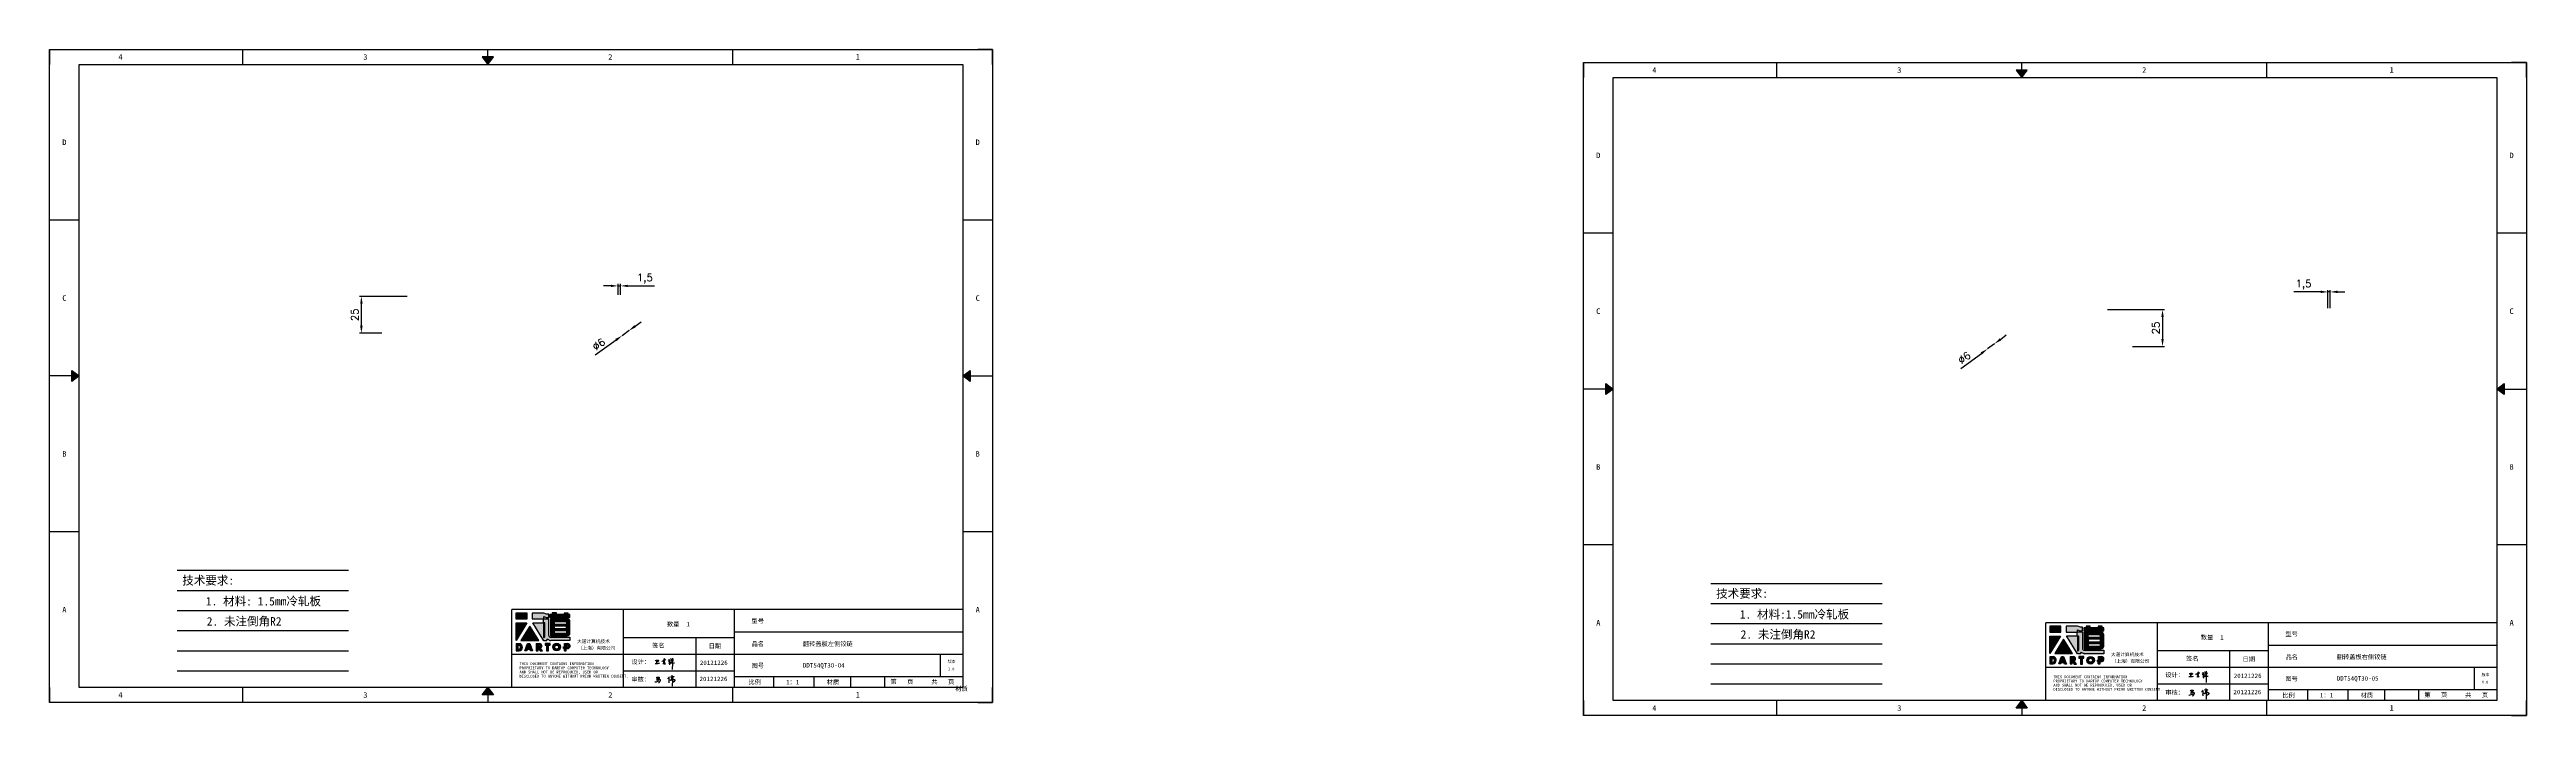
# Model space of a CAD drawing. Header units: millimetres. Extents: x 120943 to 145233, y 4425 to 40233.
# Drawn here: x 131058 to 132738, y 16831 to 17283 of the extents above; entities that cross this region are included whole.
import ezdxf
from ezdxf.enums import TextEntityAlignment as Align

# ---------------------------------------------------------------- set-up
doc = ezdxf.new("R2010")
doc.units = ezdxf.units.MM
doc.linetypes.add('DOT', pattern=[0.25, 0, -0.25])
doc.layers.add('4', color=7, linetype='Continuous')
doc.layers.add('print', color=30, linetype='Continuous')
doc.layers.add('dim', color=2, linetype='Continuous', lineweight=9)
doc.styles.add('Dartop', font='SIMFANG.TTF')
doc.styles.add('HZ', font='SimSun.ttf')
doc.styles.add('hzHT', font='SIMHEI.TTF')
doc.styles.get("Standard").update_dxf_attribs({"font": 'txt', "bigfont": 'gbcbig.shx'})
doc.dimstyles.new('small', dxfattribs={"dimtxt": 5, "dimasz": 5, "dimexe": 1.25, "dimexo": 1, "dimgap": 2, "dimtad": 1, "dimtxsty": 'Standard', "dimcen": 2.5, "dimadec": 0, "dimazin": 0, "dimtfac": 1, "dimtmove": 0, "dimatfit": 3, "dimfxl": 1, "dimarcsym": 0})

# ---------------------------------------------------------------- blocks, each defined once
blk = doc.blocks.new('*D455')
at = {"layer": 'Defpoints', "color": 0}
for p in [(131451.1, 17092.6, 331.7), (131446.3, 17089.1, 331.7)]:
    blk.add_point(p, dxfattribs=at)
at = {"layer": 'dim', "color": 0, "lineweight": -2}
for p, q in [((131451.1, 17092.6), (131446.3, 17089.1)), ((131455.2, 17095.5), (131459.3, 17098.4)), ((131428.1, 17076.1), (131442.2, 17086.2))]:
    blk.add_line(p, q, dxfattribs=at)
at = {"layer": 'dim', "color": 0}
for points in [[(131454.7, 17096.2), (131455.7, 17094.8), (131451.1, 17092.6)], [(131441.7, 17086.9), (131442.7, 17085.5), (131446.3, 17089.1)]]:
    blk.add_solid(points, dxfattribs=at)
at = {"layer": 'dim', "color": 0, "insert": (131430.5, 17083.3), "char_height": 5, "attachment_point": 5, "rotation": 35.623}
blk.add_mtext('∅6', dxfattribs=at)
blk = doc.blocks.new('*D456')
at = {"layer": 'Defpoints', "color": 0}
for p in [(131269.4, 17115.8), (131301.4, 17115.8, -10.8), (131284.4, 17090.8, -7.3)]:
    blk.add_point(p, dxfattribs=at)
at = {"layer": 'dim', "color": 0, "lineweight": -2}
for p, q in [((131300.4, 17115.8), (131268.2, 17115.8)), ((131269.4, 17095.8), (131269.4, 17110.8)), ((131283.4, 17090.8), (131268.2, 17090.8))]:
    blk.add_line(p, q, dxfattribs=at)
at = {"layer": 'dim', "color": 0}
for points in [[(131268.6, 17110.8), (131270.3, 17110.8), (131269.4, 17115.8)], [(131268.6, 17095.8), (131270.3, 17095.8), (131269.4, 17090.8)]]:
    blk.add_solid(points, dxfattribs=at)
at = {"layer": 'dim', "color": 0, "insert": (131264.9, 17103.3), "char_height": 5, "attachment_point": 5, "rotation": 90}
blk.add_mtext('25', dxfattribs=at)
blk = doc.blocks.new('*D457')
at = {"layer": 'Defpoints', "color": 0}
for p in [(131443.7, 17115.8, 248.7), (131445.2, 17122.9), (131445.2, 17115.8, 248.7)]:
    blk.add_point(p, dxfattribs=at)
at = {"layer": 'dim', "color": 0, "lineweight": -2}
for p, q in [((131438.7, 17122.9), (131433.7, 17122.9)), ((131443.7, 17116.8), (131443.7, 17124.2)), ((131443.7, 17122.9), (131445.2, 17122.9)), ((131445.2, 17116.8), (131445.2, 17124.2)), ((131450.2, 17122.9), (131468.4, 17122.9))]:
    blk.add_line(p, q, dxfattribs=at)
at = {"layer": 'dim', "color": 0}
for points in [[(131438.7, 17123.7), (131438.7, 17122.1), (131443.7, 17122.9)], [(131450.2, 17123.7), (131450.2, 17122.1), (131445.2, 17122.9)]]:
    blk.add_solid(points, dxfattribs=at)
at = {"layer": 'dim', "color": 0, "insert": (131461.8, 17127.8), "char_height": 5, "attachment_point": 5}
blk.add_mtext('1,5', dxfattribs=at)
blk = doc.blocks.new('*D460')
at = {"layer": 'Defpoints', "color": 0}
for p in [(132372.7, 17080.1, 10.7), (132377.5, 17083.6, 10.7)]:
    blk.add_point(p, dxfattribs=at)
at = {"layer": 'dim', "color": 0, "lineweight": -2}
for p, q in [((132354.7, 17066.8), (132368.6, 17077.1)), ((132377.5, 17083.6), (132372.7, 17080.1)), ((132381.5, 17086.6), (132385.5, 17089.6))]:
    blk.add_line(p, q, dxfattribs=at)
at = {"layer": 'dim', "color": 0}
for points in [[(132368.1, 17077.8), (132369.1, 17076.4), (132372.7, 17080.1)], [(132381, 17087.3), (132382, 17085.9), (132377.5, 17083.6)]]:
    blk.add_solid(points, dxfattribs=at)
at = {"layer": 'dim', "color": 0, "insert": (132357, 17074.1), "char_height": 5, "attachment_point": 5, "rotation": 36.4524}
blk.add_mtext('∅6', dxfattribs=at)
blk = doc.blocks.new('*D461')
at = {"layer": 'Defpoints', "color": 0}
for p in [(132453.1, 17106.8, -10.8), (132470.1, 17081.8, -7.3), (132491.5, 17081.8)]:
    blk.add_point(p, dxfattribs=at)
at = {"layer": 'dim', "color": 0, "lineweight": -2}
for p, q in [((132454.1, 17106.8), (132492.8, 17106.8)), ((132491.5, 17101.8), (132491.5, 17086.8)), ((132471.1, 17081.8), (132492.8, 17081.8))]:
    blk.add_line(p, q, dxfattribs=at)
at = {"layer": 'dim', "color": 0}
for points in [[(132490.7, 17101.8), (132492.4, 17101.8), (132491.5, 17106.8)], [(132490.7, 17086.8), (132492.4, 17086.8), (132491.5, 17081.8)]]:
    blk.add_solid(points, dxfattribs=at)
at = {"layer": 'dim', "color": 0, "insert": (132487, 17094.3), "char_height": 5, "attachment_point": 5, "rotation": 90}
blk.add_mtext('25', dxfattribs=at)
blk = doc.blocks.new('*D462')
at = {"layer": 'Defpoints', "color": 0}
for p in [(132603.8, 17118.8), (132603.8, 17106.8, -674.3), (132605.3, 17106.8, -674.3)]:
    blk.add_point(p, dxfattribs=at)
at = {"layer": 'dim', "color": 0, "lineweight": -2}
for p, q in [((132598.8, 17118.8), (132580.6, 17118.8)), ((132603.8, 17107.8), (132603.8, 17120.1)), ((132605.3, 17118.8), (132603.8, 17118.8)), ((132605.3, 17107.8), (132605.3, 17120.1)), ((132610.3, 17118.8), (132615.3, 17118.8))]:
    blk.add_line(p, q, dxfattribs=at)
at = {"layer": 'dim', "color": 0}
for points in [[(132598.8, 17119.7), (132598.8, 17118), (132603.8, 17118.8)], [(132610.3, 17119.7), (132610.3, 17118), (132605.3, 17118.8)]]:
    blk.add_solid(points, dxfattribs=at)
at = {"layer": 'dim', "color": 0, "insert": (132587.2, 17123.7), "char_height": 5, "attachment_point": 5}
blk.add_mtext('1,5', dxfattribs=at)
blk = doc.blocks.new('*U439')
at = {"color": 254, "linetype": 'Continuous', "extrusion": (0, 0, -1)}
for points in [[(-17, 0.333), (-16.812, 0.25), (-17, 0.5)], [(-17, 0.333), (-17.188, 0.25), (-16.812, 0.25)], [(-17, 0.333), (-17, 0.5), (-17.188, 0.25)]]:
    blk.add_solid(points, dxfattribs=at)
blk = doc.blocks.new('*U438')
at = {"color": 254, "linetype": 'Continuous', "extrusion": (0, 0, -1)}
for points in [[(-33.167, 11), (-33, 11), (-33.25, 11.188)], [(-33.167, 11), (-33.25, 10.812), (-33, 11)], [(-33.167, 11), (-33.25, 11.188), (-33.25, 10.812)]]:
    blk.add_solid(points, dxfattribs=at)
blk = doc.blocks.new('*U440')
at = {"color": 254, "linetype": 'Continuous'}
for points in [[(17, 21.667), (17.188, 21.75), (16.812, 21.75)], [(17, 21.667), (16.812, 21.75), (17, 21.5)], [(17, 21.667), (17, 21.5), (17.188, 21.75)]]:
    blk.add_solid(points, dxfattribs=at)
blk = doc.blocks.new('*U437')
at = {"color": 254, "linetype": 'Continuous', "extrusion": (0, 0, -1)}
for points in [[(-0.833, 11), (-0.75, 10.812), (-0.75, 11.188)], [(-0.833, 11), (-0.75, 11.188), (-1, 11)], [(-0.833, 11), (-1, 11), (-0.75, 10.812)]]:
    blk.add_solid(points, dxfattribs=at)
blk = doc.blocks.new('dadao')
for p, q in [((48, 19.2), (44.9, 10.4)), ((44.9, 10.4), (51.2, 10.4)), ((51.2, 10.4), (48, 19.2))]:
    blk.add_line(p, q)
for points in [[(41.8, 121.6), (41.8, 143.7), (-0.4, 143.7), (-0.4, 121.6), (41.8, 121.6)], [(104.8, 122), (104.8, 130.3), (114.1, 126.3), (124.2, 126.3), (124.2, 139.6), (115.9, 139.6), (105.1, 143.9), (61.5, 143.9)], [(61.7, 144), (61.7, 121.3), (103.9, 121.3)], [(113.4, 38.7), (105.1, 38.7), (63, 106.5), (103.9, 106.5), (103.9, 120.9), (103.9, 121.3)], [(109.7, 53.6), (109.7, 106.2), (104.3, 106.2), (104.3, 50.4), (106.6, 50.4)], [(144.6, 94.4), (144.6, 84.8), (192, 84.8), (192, 94.1), (144.9, 94.1)], [(0, 28), (0, 0), (11.8, 0)], [(0.1, 28), (14, 28)], [(7.1, 21.8), (7.1, 6.1), (12, 6.1)], [(7.1, 21.8), (11.4, 21.8)], [(76.8, 28.2), (76.8, 0), (84.1, 0), (84.1, 11.1), (91.6, -0.1), (100.3, -0.1), (91.7, 11.1)], [(76.8, 28.2), (90.6, 28.2)], [(84, 22.7), (84, 15.3), (87.2, 15.3)], [(84, 22.7), (87.3, 22.7)], [(120.2, 45), (119.5, 45), (119.5, 44.6)], [(183.7, 0), (183.7, 9.6), (180.6, 9.6), (180.6, 14.9), (183.8, 14.9), (183.8, 28.1), (196.1, 28.1), (196.5, 28.1)], [(183.7, 0), (190.9, 0), (190.9, 9.6), (198.8, 9.6)], [(194.9, 22.3), (190.8, 22.3), (190.8, 15), (194.4, 15)]]:
    blk.add_lwpolyline(points)
for points in [[(-0.3, 106.2), (40.4, 106.2), (-0.3, 39.7), (-0.3, 106.2)], [(51.7, 94.1), (18.4, 39.3), (86.2, 39.3)], [(43.8, 28.2), (51.8, 28.2), (62.6, -0.1), (55, -0.1), (53.2, 5), (42.9, 5), (41.1, 0), (33.6, 0)], [(110, 28.1), (110, 21.9), (116, 21.9), (116, -0.1), (123.2, -0.1), (123.2, 22), (129.2, 22), (129.2, 28.1), (110, 28.1)]]:
    blk.add_lwpolyline(points, close=True)
for points in [[(104.8, 122), (123.4, 122), (123.4, 60, 0.414214), (131.4, 52), (204.8, 52), (204.8, 39.1), (131.7, 39.1)], [(144.3, 110.8), (144.3, 101.8), (192.3, 101.8), (192.3, 105.5, 0.414214), (187.3, 110.5), (144.3, 110.5)], [(144.6, 77), (144.6, 67.5), (187.6, 67.5, 0.414214), (192.6, 72.5), (192.6, 76.4), (144.6, 76.4)]]:
    blk.add_lwpolyline(points, format="xyb")
blk.add_lwpolyline([(137.1, 144.2), (137.1, 137.9), (128.3, 137.9), (128.3, 126.5), (157.3, 126.5), (157.3, 121.5), (130.3, 121.5), (130.3, 57.5), (194.4, 57.5, 0.414214), (204.4, 67.5), (204.4, 111.3, 0.414214), (194.4, 121.3), (177.5, 121.3), (177.5, 126.3), (204.7, 126.3), (204.7, 137.7), (198.2, 137.7), (198.2, 143.9), (183.3, 143.9), (183.3, 138), (153, 138), (153, 144.2), (137.1, 144.2)], format="xyb", close=True)
for radius in [14.5, 7.44]:
    blk.add_circle((154.2, 14.2), radius)
for centre, radius, start, end in [((8.5, 13.9), 8.49, 294.21427, 69.71773), ((9.6, 14.2), 14.4, 278.66044, 72.32035), ((86.4, 19), 3.8, 282.52697, 76.71958), ((88.6, 19.4), 8.95, 290.60733, 77.21242), ((99.2, 60.7), 12.6, 305.63988, 325.96896), ((111.6, 46.7), 8.19, 282.98113, 347.66273), ((136, 61.7), 22.9, 226.7358, 259.32094), ((193.7, 18.7), 3.8, 280.98914, 72.55128), ((195.7, 18.6), 9.51, 288.89587, 85.24422)]:
    blk.add_arc(centre, radius, start, end)
blk = doc.blocks.new('h')
for p, q in [((20768, -2361), (20773, -2359)), ((20769, -2367), (20770, -2371)), ((20770, -2371), (20771, -2378)), ((20771, -2378), (20771, -2371)), ((20772, -2369), (20775, -2368)), ((20773, -2332), (20775, -2339)), ((20773, -2359), (20784, -2355)), ((20789, -2341), (20774, -2332)), ((20775, -2339), (20776, -2351)), ((20776, -2351), (20775, -2357)), ((20780, -2366), (20781, -2366)), ((20782, -2369), (20780, -2377)), ((20780, -2377), (20788, -2371)), ((20782, -2367), (20782, -2369)), ((20846, -2343), (20848, -2353)), ((20848, -2353), (20849, -2370)), ((20849, -2370), (20848, -2424))]:
    blk.add_line(p, q)
for points in [[(20697, -2372, 0.002073), (20711, -2372, 0.016137), (20720, -2371, 0.008314), (20737, -2369)], [(20699, -2348, -0.029745), (20705, -2345, -0.046842), (20708, -2344, -0.00919), (20714, -2343, -0.018517), (20717, -2343, -0.037841), (20720, -2342, -0.039541), (20723, -2343, -0.149785), (20726, -2344, -0.204935), (20727, -2347, -0.074872), (20727, -2348, -0.061615), (20726, -2350, -0.034204), (20724, -2353, -0.045776), (20722, -2354, -0.054985), (20720, -2355, -0.036348), (20717, -2357, -0.067752), (20716, -2357, -0.043553), (20713, -2357)], [(20755, -2352, -0.024077), (20760, -2350, -0.013147), (20769, -2347, -0.00522), (20775, -2344, -0.018517), (20777, -2343, -0.008274), (20786, -2341, -0.039541), (20788, -2341, -0.079216), (20789, -2341, -0.204935)], [(20813, -2350, 0.007348), (20816, -2349, 0.008421), (20818, -2347, 0.009459), (20820, -2346, -0.016325), (20821, -2346, -0.173771), (20822, -2345, -0.085159), (20824, -2346, -0.125883), (20826, -2348, -0.160659), (20827, -2350, -0.010447), (20826, -2352, -0.008247), (20826, -2355, -0.002698), (20825, -2374, 0.001562), (20824, -2384, 0.016137)], [(20817, -2335, -0.053561), (20820, -2336, -0.075272), (20821, -2337, -0.005295), (20822, -2338, -0.009337), (20823, -2339, -0.026146), (20824, -2340, -0.016644), (20824, -2341)], [(20832, -2329, -0.053561), (20835, -2330, -0.075272), (20837, -2331, -0.005295), (20838, -2333, -0.009337), (20838, -2333, -0.026146), (20839, -2334, -0.016644), (20840, -2335)], [(20836, -2344, -0.02797), (20842, -2343, -0.048868), (20846, -2342, -0.00919), (20851, -2341, -0.018517), (20854, -2341, -0.037841), (20857, -2341, -0.039541), (20859, -2342, -0.018282), (20841, -2355, -0.000937)], [(20848, -2340, 0.021784), (20850, -2336, 0.028296), (20851, -2332, 0.008136), (20852, -2328, 0.028913), (20852, -2327, 0.08193), (20852, -2326, 0.075058), (20852, -2325, 0.275043)]]:
    blk.add_lwpolyline(points, format="xyb")
for points in [[(20711, -2344), (20711, -2344), (20711, -2356), (20711, -2368), (20711, -2372)], [(20822, -2351), (20822, -2359), (20822, -2365), (20822, -2369), (20821, -2376), (20824, -2369), (20827, -2366), (20829, -2366)], [(20841, -2355), (20850, -2355), (20855, -2354), (20846, -2361), (20841, -2364), (20833, -2368), (20863, -2367), (20866, -2367)]]:
    blk.add_lwpolyline(points)
for centre, radius, start, end in [((20774, -2371), 2.3, 121.9907, 163.6016), ((20788, -2406), 40.3, 100.6183, 108.2482), ((20781, -2368), 1.15, 9.4675, 90)]:
    blk.add_arc(centre, radius, start, end)

msp = doc.modelspace()

# ---------------------------------------------------------------- hatches: boundary and pattern name
for points in [[(131381.864, 16900.796), (131374.33, 16900.796), (131374.33, 16896.859), (131381.864, 16896.859)], [(131381.621, 16894.106), (131374.351, 16894.106), (131374.351, 16882.234)], [(131383.637, 16891.951), (131377.693, 16882.155), (131389.796, 16882.155)], [(132422.631, 16891.899), (132415.097, 16891.899), (132415.097, 16887.963), (132422.631, 16887.963)], [(131397.481, 16880.15), (131394.042, 16880.15), (131394.042, 16879.059), (131395.115, 16879.059), (131395.115, 16875.127), (131396.4, 16875.127), (131396.4, 16879.062), (131397.481, 16879.062)], [(132422.388, 16885.209), (132415.117, 16885.209), (132415.117, 16873.337)], [(132424.404, 16883.055), (132418.46, 16873.258), (132430.563, 16873.258)], [(132438.248, 16871.254), (132434.808, 16871.254), (132434.808, 16870.163), (132435.881, 16870.163), (132435.881, 16866.23), (132437.166, 16866.23), (132437.166, 16870.165), (132438.248, 16870.165)]]:
    msp.add_hatch(color=0).paths.add_polyline_path(points)
h = msp.add_hatch(color=0)
h.paths.add_polyline_path([(131393.123, 16898.403), (131394.785, 16897.685), (131396.583, 16897.685), (131396.583, 16900.064), (131395.1, 16900.064), (131393.167, 16900.827), (131385.424, 16900.827), (131385.424, 16896.804), (131392.958, 16896.804), (131392.958, 16896.722), (131392.958, 16894.151), (131385.652, 16894.151), (131393.167, 16882.057), (131394.655, 16882.057, 0.27937482), (131395.741, 16883.113), (131395.741, 16883.169), (131395.873, 16883.169, 0.14314537), (131397.921, 16882.126), (131410.98, 16882.126), (131410.98, 16884.42), (131397.866, 16884.42, -0.41421356), (131396.437, 16885.848), (131396.437, 16896.931), (131393.123, 16896.931)])
h.paths.add_polyline_path([(131393.034, 16894.099), (131393.992, 16894.099), (131393.992, 16884.712, -0.08893574), (131393.437, 16884.142), (131393.031, 16884.142)], flags=16)
h = msp.add_hatch(color=0)
h.paths.add_polyline_path([(131410.957, 16899.731), (131409.795, 16899.731), (131409.795, 16900.836), (131407.14, 16900.836), (131407.14, 16899.786), (131401.718, 16899.786), (131401.718, 16900.892), (131398.878, 16900.892), (131398.878, 16899.766), (131397.309, 16899.766), (131397.309, 16897.728), (131402.487, 16897.728), (131402.487, 16896.827), (131397.662, 16896.827), (131397.662, 16885.417), (131409.116, 16885.417, 0.41421356), (131410.902, 16887.203), (131410.902, 16895.017, 0.41421356), (131409.116, 16896.802), (131406.089, 16896.802), (131406.089, 16897.686), (131410.957, 16897.686)])
h.paths.add_polyline_path([(131407.851, 16894.868, -0.41421356), (131408.744, 16893.975), (131408.744, 16893.32), (131400.169, 16893.32), (131400.169, 16894.868)], flags=16)
h.paths.add_polyline_path([(131408.689, 16891.939), (131408.689, 16890.281), (131400.224, 16890.281), (131400.224, 16891.939)], flags=16)
h.paths.add_polyline_path([(131408.799, 16888.789), (131408.799, 16888.079, -0.41421356), (131407.907, 16887.186), (131400.224, 16887.186), (131400.224, 16888.789)], flags=16)
h = msp.add_hatch(color=0)
h.paths.add_polyline_path([(132433.889, 16889.507), (132435.552, 16888.788), (132437.35, 16888.788), (132437.35, 16891.168), (132435.867, 16891.168), (132433.934, 16891.931), (132426.191, 16891.931), (132426.191, 16887.907), (132433.725, 16887.907), (132433.725, 16887.826), (132433.725, 16885.254), (132426.419, 16885.254), (132433.934, 16873.16), (132435.422, 16873.16, 0.27937482), (132436.508, 16874.216), (132436.508, 16874.272), (132436.639, 16874.272, 0.14314537), (132438.688, 16873.229), (132451.747, 16873.229), (132451.747, 16875.523), (132438.632, 16875.523, -0.41421356), (132437.204, 16876.951), (132437.204, 16888.034), (132433.889, 16888.034)])
h.paths.add_polyline_path([(132433.801, 16885.203), (132434.758, 16885.202), (132434.758, 16875.816, -0.08893574), (132434.203, 16875.245), (132433.798, 16875.245)], flags=16)
h = msp.add_hatch(color=0)
h.paths.add_polyline_path([(132451.724, 16890.835), (132450.562, 16890.835), (132450.562, 16891.94), (132447.906, 16891.94), (132447.906, 16890.89), (132442.485, 16890.89), (132442.485, 16891.995), (132439.645, 16891.995), (132439.645, 16890.869), (132438.076, 16890.869), (132438.076, 16888.832), (132443.254, 16888.832), (132443.254, 16887.931), (132438.429, 16887.931), (132438.429, 16876.521), (132449.883, 16876.521, 0.41421356), (132451.669, 16878.306), (132451.669, 16886.12, 0.41421356), (132449.883, 16887.905), (132446.855, 16887.905), (132446.855, 16888.79), (132451.724, 16888.79)])
h.paths.add_polyline_path([(132448.618, 16885.971, -0.41421356), (132449.511, 16885.078), (132449.511, 16884.424), (132440.935, 16884.424), (132440.935, 16885.971)], flags=16)
h.paths.add_polyline_path([(132449.456, 16883.042), (132449.456, 16881.384), (132440.991, 16881.384), (132440.991, 16883.042)], flags=16)
h.paths.add_polyline_path([(132449.566, 16879.892), (132449.566, 16879.182, -0.41421356), (132448.673, 16878.289), (132440.991, 16878.289), (132440.991, 16879.892)], flags=16)
h = msp.add_hatch(color=0)
h.paths.add_polyline_path([(131376.898, 16880.133), (131374.404, 16880.133), (131374.404, 16875.142), (131376.505, 16875.142, 0.79301591)])
h.paths.add_polyline_path([(131376.542, 16876.235), (131375.67, 16876.235), (131375.67, 16879.04), (131376.445, 16879.04, -0.67136089)], flags=16)
h = msp.add_hatch(color=0)
h.paths.add_polyline_path([(131383.656, 16880.174), (131382.232, 16880.174), (131380.402, 16875.136), (131381.75, 16875.136), (131382.067, 16876.029), (131383.894, 16876.029), (131384.218, 16875.126), (131385.577, 16875.126)])
h.paths.add_polyline_path([(131383.545, 16876.991), (131382.413, 16876.991), (131382.969, 16878.574)], flags=16)
h = msp.add_hatch(color=0)
h.paths.add_polyline_path([(131390.575, 16880.17), (131388.122, 16880.17), (131388.122, 16875.134), (131389.418, 16875.134), (131389.418, 16877.13), (131390.751, 16875.116), (131392.318, 16875.116), (131390.784, 16877.118, 0.74405494)])
h.paths.add_polyline_path([(131389.407, 16877.876), (131389.407, 16879.198), (131389.986, 16879.198, -0.79680897), (131389.977, 16877.876)], flags=16)
h = msp.add_hatch(color=0)
h.paths.add_polyline_path([(131399.351, 16877.67, 1), (131404.522, 16877.67, 1)])
h.paths.add_polyline_path([(131403.265, 16877.67, -1), (131400.608, 16877.67, -1)], flags=16)
h = msp.add_hatch(color=0)
h.paths.add_polyline_path([(131409.483, 16880.158), (131409.409, 16880.158), (131407.222, 16880.158), (131407.222, 16877.808), (131406.641, 16877.808), (131406.641, 16876.854), (131407.212, 16876.854), (131407.212, 16875.143), (131408.489, 16875.143), (131408.489, 16876.86), (131409.892, 16876.86, 0.81230381)])
h.paths.add_polyline_path([(131408.47, 16877.814), (131408.47, 16879.129), (131409.197, 16879.129, -0.77821343), (131409.122, 16877.814)], flags=16)
h = msp.add_hatch(color=0)
h.paths.add_polyline_path([(132417.665, 16871.236), (132415.171, 16871.236), (132415.171, 16866.245), (132417.271, 16866.245, 0.79301591)])
h.paths.add_polyline_path([(132417.308, 16867.338), (132416.436, 16867.338), (132416.436, 16870.143), (132417.212, 16870.143, -0.67136089)], flags=16)
h = msp.add_hatch(color=0)
h.paths.add_polyline_path([(132424.423, 16871.277), (132422.999, 16871.277), (132421.168, 16866.24), (132422.517, 16866.24), (132422.834, 16867.133), (132424.661, 16867.133), (132424.985, 16866.229), (132426.344, 16866.229)])
h.paths.add_polyline_path([(132424.312, 16868.095), (132423.18, 16868.095), (132423.735, 16869.678)], flags=16)
h = msp.add_hatch(color=0)
h.paths.add_polyline_path([(132431.342, 16871.273), (132428.889, 16871.273), (132428.889, 16866.237), (132430.185, 16866.237), (132430.185, 16868.234), (132431.518, 16866.219), (132433.084, 16866.219), (132431.551, 16868.221, 0.74405494)])
h.paths.add_polyline_path([(132430.173, 16868.979), (132430.173, 16870.302), (132430.753, 16870.302, -0.79680897), (132430.744, 16868.979)], flags=16)
h = msp.add_hatch(color=0)
h.paths.add_polyline_path([(132440.118, 16868.773, 1), (132445.289, 16868.773, 1)])
h.paths.add_polyline_path([(132444.032, 16868.773, -1), (132441.375, 16868.773, -1)], flags=16)
h = msp.add_hatch(color=0)
h.paths.add_polyline_path([(132450.25, 16871.262), (132450.175, 16871.262), (132447.988, 16871.262), (132447.988, 16868.911), (132447.408, 16868.911), (132447.408, 16867.957), (132447.979, 16867.957), (132447.979, 16866.246), (132449.256, 16866.246), (132449.256, 16867.964), (132450.659, 16867.964, 0.81230381)])
h.paths.add_polyline_path([(132449.237, 16868.918), (132449.237, 16870.232), (132449.963, 16870.232, -0.77821343), (132449.889, 16868.918)], flags=16)

# ---------------------------------------------------------------- linework, layer by layer
at = {"color": 0, "linetype": 'DOT'}
for p, q in [((131057.84, 17283.353), (131687.633, 17283.353)), ((131057.84, 16850.257), (131057.84, 17273.281)), ((131697.705, 17273.281), (131697.705, 16850.257)), ((132098.607, 17274.456), (132728.4, 17274.456)), ((132098.607, 16841.36), (132098.607, 17264.384)), ((132738.472, 17264.384), (132738.472, 16841.36)), ((131687.633, 16840.185), (131057.84, 16840.185)), ((132728.4, 16831.288), (132098.607, 16831.288))]:
    msp.add_line(p, q, dxfattribs=at)
at = {"color": 0}
for p, q in [((131057.84, 17283.353), (131057.84, 17273.281)), ((131189.068, 17273.281), (131189.068, 17283.353)), ((131355.257, 17278.317), (131355.257, 17283.353)), ((131521.445, 17273.281), (131521.445, 17283.353)), ((131697.705, 17283.353), (131687.633, 17283.353)), ((131697.705, 17273.281), (131697.705, 17283.353)), ((131077.984, 16850.257), (131077.984, 17273.281)), ((131077.984, 17273.281), (131677.561, 17273.281)), ((131677.561, 17273.281), (131677.561, 16850.257)), ((132098.607, 17274.456), (132098.607, 17264.384)), ((132118.751, 16841.36), (132118.751, 17264.384)), ((132118.751, 17264.384), (132718.328, 17264.384)), ((132229.835, 17264.384), (132229.835, 17274.456)), ((132396.023, 17269.42), (132396.023, 17274.456)), ((132562.211, 17264.384), (132562.211, 17274.456)), ((132718.328, 17264.384), (132718.328, 16841.36)), ((132738.472, 17274.456), (132728.4, 17274.456)), ((132738.472, 17264.384), (132738.472, 17274.456)), ((131077.984, 17167.525), (131057.84, 17167.525)), ((131697.705, 17167.525), (131677.561, 17167.525)), ((132118.751, 17158.628), (132098.607, 17158.628)), ((132738.472, 17158.628), (132718.328, 17158.628)), ((131072.948, 17061.769), (131057.84, 17061.769)), ((131682.597, 17061.769), (131697.705, 17061.769)), ((132113.715, 17052.872), (132098.607, 17052.872)), ((132723.364, 17052.872), (132738.472, 17052.872)), ((131077.984, 16956.013), (131057.84, 16956.013)), ((131697.705, 16956.013), (131677.561, 16956.013)), ((132118.751, 16947.116), (132098.607, 16947.116)), ((132738.472, 16947.116), (132718.328, 16947.116)), ((131677.561, 16903.135), (131371.624, 16903.135)), ((131371.624, 16850.257), (131371.624, 16903.135)), ((131447.164, 16903.135), (131447.164, 16850.257)), ((131522.704, 16850.257), (131522.704, 16903.135)), ((132718.328, 16894.238), (132412.39, 16894.238)), ((132412.39, 16841.36), (132412.39, 16894.238)), ((132487.93, 16894.238), (132487.93, 16841.36)), ((132563.47, 16841.36), (132563.47, 16894.238)), ((131447.164, 16884.25), (131522.704, 16884.25)), ((131496.265, 16884.25), (131496.265, 16850.257)), ((131522.704, 16888.027), (131677.561, 16888.027)), ((132487.93, 16875.353), (132563.47, 16875.353)), ((132537.031, 16875.353), (132537.031, 16841.36)), ((132563.47, 16879.13), (132718.328, 16879.13)), ((131371.624, 16872.919), (131447.164, 16872.919)), ((131447.164, 16872.919), (131677.561, 16872.919)), ((131447.164, 16861.588), (131522.704, 16861.588)), ((131522.704, 16857.811), (131677.561, 16857.811)), ((131549.281, 16850.257), (131549.281, 16857.811)), ((131576.67, 16850.257), (131576.67, 16857.811)), ((131601.569, 16850.257), (131601.569, 16857.811)), ((131624.683, 16850.257), (131624.683, 16857.811)), ((131662.453, 16857.811), (131662.453, 16872.919)), ((132412.39, 16864.022), (132487.93, 16864.022)), ((132487.93, 16864.022), (132718.328, 16864.022)), ((132703.22, 16848.914), (132703.22, 16864.022)), ((131057.84, 16850.257), (131057.84, 16840.185)), ((131677.561, 16850.257), (131077.984, 16850.257)), ((131189.068, 16840.185), (131189.068, 16850.257)), ((131355.257, 16845.221), (131355.257, 16840.185)), ((131521.445, 16840.185), (131521.445, 16850.257)), ((131687.633, 16840.185), (131697.705, 16840.185)), ((131697.705, 16840.185), (131697.705, 16850.257)), ((132098.607, 16841.36), (132098.607, 16831.288)), ((132718.328, 16841.36), (132118.751, 16841.36)), ((132229.835, 16831.288), (132229.835, 16841.36)), ((132487.93, 16852.691), (132563.47, 16852.691)), ((132562.211, 16831.288), (132562.211, 16841.36)), ((132563.47, 16848.914), (132718.328, 16848.914)), ((132590.047, 16841.36), (132590.047, 16848.914)), ((132617.437, 16841.36), (132617.437, 16848.914)), ((132642.336, 16841.36), (132642.336, 16848.914)), ((132665.45, 16841.36), (132665.45, 16848.914)), ((132738.472, 16831.288), (132738.472, 16841.36)), ((132396.023, 16836.324), (132396.023, 16831.288)), ((132728.4, 16831.288), (132738.472, 16831.288))]:
    msp.add_line(p, q, dxfattribs=at)
for p, q in [((131480.173, 16858.549), (131480.39, 16856.739)), ((131480.39, 16856.739), (131480.425, 16855.402)), ((131479.605, 16855.423), (131478.863, 16855.021)), ((131480.139, 16855.708), (131479.605, 16855.423)), ((131479.635, 16856.309), (131480.579, 16856.309)), ((131481.083, 16856.355), (131480.139, 16855.708)), ((131480.425, 16855.402), (131480.345, 16851.242)), ((131480.579, 16856.309), (131481.083, 16856.355)), ((132520.372, 16846.526), (132519.629, 16846.125)), ((132520.906, 16846.812), (132520.372, 16846.526)), ((132520.402, 16847.413), (132521.346, 16847.413)), ((132521.849, 16847.458), (132520.906, 16846.812)), ((132520.94, 16849.652), (132521.157, 16847.842)), ((132521.192, 16846.505), (132521.112, 16842.346)), ((132521.157, 16847.842), (132521.192, 16846.505)), ((132521.346, 16847.413), (132521.849, 16847.458))]:
    msp.add_line(p, q)
for points in [[(131355.257, 17273.281), (131359.034, 17278.317), (131351.48, 17278.317), (131355.257, 17273.281)], [(132396.023, 17264.384), (132399.8, 17269.42), (132392.246, 17269.42), (132396.023, 17264.384)], [(131077.984, 17061.769), (131072.948, 17057.992), (131072.948, 17065.546), (131077.984, 17061.769)], [(131677.561, 17061.769), (131682.597, 17065.546), (131682.597, 17057.992), (131677.561, 17061.769)], [(132118.751, 17052.872), (132113.715, 17049.095), (132113.715, 17056.649), (132118.751, 17052.872)], [(132718.328, 17052.872), (132723.364, 17056.649), (132723.364, 17049.095), (132718.328, 17052.872)], [(131355.257, 16850.257), (131359.034, 16845.221), (131351.48, 16845.221), (131355.257, 16850.257)], [(132396.023, 16841.36), (132399.8, 16836.324), (132392.246, 16836.324), (132396.023, 16841.36)]]:
    msp.add_lwpolyline(points, close=True, dxfattribs=at)
for points in [[(131469.429, 16856.962, -0.02974503), (131469.861, 16857.179, -0.04684215), (131470.154, 16857.273, -0.00919025), (131470.61, 16857.365, -0.01851715), (131470.838, 16857.398, -0.03784064), (131471.074, 16857.405, -0.03954126), (131471.299, 16857.378, -0.14978519), (131471.518, 16857.258, -0.20493524), (131471.585, 16857.085, -0.07487171), (131471.559, 16856.948, -0.06161465), (131471.485, 16856.796, -0.0342039), (131471.35, 16856.618, -0.04577587), (131471.229, 16856.502, -0.05498501), (131471.083, 16856.41, -0.03634791), (131470.84, 16856.314, -0.06775206), (131470.719, 16856.293, -0.04355337), (131470.528, 16856.303)], [(131479.172, 16857.423, -0.02797026), (131479.782, 16857.535, -0.04886788), (131480.136, 16857.573, -0.00919025), (131480.692, 16857.655, -0.01851715), (131480.97, 16857.681, -0.03784064), (131481.255, 16857.675, -0.03954126), (131481.524, 16857.627, -0.01828189), (131479.635, 16856.309, -0.0009369)], [(131478.863, 16855.021, -0.02974503), (131479.536, 16855.359, -0.04684215), (131479.992, 16855.506, -0.00919025), (131480.704, 16855.649, -0.01851715), (131481.061, 16855.701, -0.03784064), (131481.429, 16855.713, -0.03954126), (131481.779, 16855.669, -0.14978519), (131482.121, 16855.483, -0.20493524), (131482.225, 16855.212, -0.07487171), (131482.186, 16854.999, -0.06161465), (131482.069, 16854.762, -0.0342039), (131481.859, 16854.484, -0.04577587), (131481.67, 16854.304, -0.05498501), (131481.442, 16854.161, -0.03634791), (131481.064, 16854.01, -0.06775206), (131480.875, 16853.978, -0.04355337), (131480.577, 16853.993)], [(132510.196, 16848.066, -0.02974503), (132510.628, 16848.282, -0.04684215), (132510.92, 16848.376, -0.00919025), (132511.377, 16848.468, -0.01851715), (132511.605, 16848.501, -0.03784064), (132511.841, 16848.509, -0.03954126), (132512.066, 16848.481, -0.14978519), (132512.285, 16848.361, -0.20493524), (132512.352, 16848.188, -0.07487171), (132512.326, 16848.051, -0.06161465), (132512.252, 16847.9, -0.0342039), (132512.117, 16847.721, -0.04577587), (132511.996, 16847.606, -0.05498501), (132511.849, 16847.514, -0.03634791), (132511.607, 16847.417, -0.06775206), (132511.486, 16847.396, -0.04355337), (132511.295, 16847.406)], [(132519.629, 16846.125, -0.02974503), (132520.303, 16846.462, -0.04684215), (132520.759, 16846.609, -0.00919025), (132521.471, 16846.753, -0.01851715), (132521.828, 16846.805, -0.03784064), (132522.196, 16846.816, -0.03954126), (132522.546, 16846.773, -0.14978519), (132522.887, 16846.586, -0.20493524), (132522.992, 16846.315, -0.07487171), (132522.952, 16846.102, -0.06161465), (132522.836, 16845.866, -0.0342039), (132522.625, 16845.588, -0.04577587), (132522.437, 16845.407, -0.05498501), (132522.209, 16845.264, -0.03634791), (132521.831, 16845.113, -0.06775206), (132521.641, 16845.081, -0.04355337), (132521.344, 16845.096)], [(132519.939, 16848.526, -0.02797026), (132520.549, 16848.639, -0.04886788), (132520.903, 16848.676, -0.00919025), (132521.459, 16848.759, -0.01851715), (132521.737, 16848.784, -0.03784064), (132522.022, 16848.778, -0.03954126), (132522.291, 16848.731, -0.01828189), (132520.402, 16847.413, -0.0009369)]]:
    msp.add_lwpolyline(points, format="xyb")
for points in [[(131470.381, 16857.321), (131470.381, 16857.321), (131470.237, 16856.436), (131469.999, 16855.604), (131469.844, 16855.093)], [(132511.148, 16848.424), (132511.148, 16848.424), (132511.004, 16847.539), (132510.766, 16846.707), (132510.611, 16846.196)]]:
    msp.add_lwpolyline(points)
for centre, radius, start, end in [((131451.295, 16884.276), 38.128, 313.366132, 315.296084), ((131468.325, 16855.557), 1.596, 281.076982, 291.212632), ((131433.224, 16998.033), 148.319, 283.91895, 284.971512), ((131472.283, 16850.871), 4.876, 113.202449, 120.017497), ((131471.139, 16853.541), 1.971, 102.47486, 113.202449), ((131473.995, 16840.629), 15.195, 100.36867, 102.47486), ((131470.821, 16854.809), 1.257, 283.816254, 294.030509), ((131471.934, 16851.893), 3.745, 96.125337, 100.36867), ((131471.09, 16854.187), 0.58, 294.836428, 309.901134), ((131463.357, 16861.321), 11.096, 316.919563, 320.58866), ((131471.735, 16853.752), 1.875, 87.457037, 96.125337), ((131471.742, 16853.909), 1.717, 78.399567, 87.457037), ((131469.645, 16855.931), 2.821, 324.094808, 331.378357), ((131471.984, 16855.091), 0.511, 44.324655, 78.399567), ((131471.835, 16854.824), 0.377, 319.573073, 337.48549), ((131470.796, 16855.654), 1.694, 324.910666, 333.348429), ((131471.62, 16855.346), 0.825, 326.76781, 340.871018), ((131472.147, 16855.25), 0.284, 357.998393, 44.324655), ((131471.87, 16855.259), 0.561, 340.871018, 357.998393), ((131473.64, 16862.954), 7.458, 299.265464, 300.9495), ((131490.536, 16800.441), 57.583, 102.46592, 103.2053), ((131598.536, 16836.043), 121.7, 171.410173, 171.768083), ((131478.111, 16856.424), 0.244, 52.375745, 91.291159), ((131263.663, 16863.34), 214.732, 357.565664, 358.057278), ((131478.028, 16856.462), 0.279, 357.196828, 33.705179), ((131471.739, 16856.873), 6.583, 352.912546, 354.802684), ((131474.208, 16856.649), 4.103, 354.802684, 357.196828), ((132509.091, 16846.66), 1.596, 281.076982, 291.212632), ((132473.991, 16989.136), 148.319, 283.91895, 284.971512), ((132513.05, 16841.974), 4.876, 113.202449, 120.017497), ((132511.905, 16844.644), 1.971, 102.47486, 113.202449), ((132514.762, 16831.733), 15.195, 100.36867, 102.47486), ((132511.588, 16845.913), 1.257, 283.816254, 294.030509), ((132512.701, 16842.996), 3.745, 96.125337, 100.36867), ((132511.856, 16845.291), 0.58, 294.836428, 309.901134), ((132504.124, 16852.425), 11.096, 316.919563, 320.58866), ((132512.502, 16844.855), 1.875, 87.457037, 96.125337), ((132512.509, 16845.012), 1.717, 78.399567, 87.457037), ((132510.412, 16847.035), 2.821, 324.094808, 331.378357), ((132512.751, 16846.194), 0.511, 44.324655, 78.399567), ((132512.601, 16845.927), 0.377, 319.573073, 337.48549), ((132511.563, 16846.757), 1.694, 324.910666, 333.348429), ((132512.387, 16846.449), 0.825, 326.76781, 340.871018), ((132512.914, 16846.353), 0.284, 357.998393, 44.324655), ((132512.637, 16846.363), 0.561, 340.871018, 357.998393), ((132514.407, 16854.057), 7.458, 299.265464, 300.9495), ((132531.303, 16791.545), 57.583, 102.46592, 103.2053), ((132492.061, 16875.38), 38.128, 313.366132, 315.296084), ((132639.303, 16827.146), 121.7, 171.410173, 171.768083), ((132518.878, 16847.527), 0.244, 52.375745, 91.291159), ((132304.43, 16854.444), 214.732, 357.565664, 358.057278), ((132518.795, 16847.565), 0.279, 357.196828, 33.705179), ((132512.506, 16847.977), 6.583, 352.912546, 354.802684), ((132514.975, 16847.752), 4.103, 354.802684, 357.196828)]:
    msp.add_arc(centre, radius, start, end)
at = {"layer": 'Defpoints'}
for p, q in [((131144.383, 16929.843), (131260.643, 16929.843)), ((131144.383, 16916.193), (131260.643, 16916.193)), ((131144.383, 16916.193), (131260.643, 16916.193)), ((132185.15, 16920.947), (132301.409, 16920.947)), ((132185.15, 16907.297), (132301.409, 16907.297)), ((132185.15, 16907.297), (132301.409, 16907.297)), ((131144.383, 16902.543), (131260.643, 16902.543)), ((132185.15, 16893.647), (132301.409, 16893.647)), ((131144.383, 16888.893), (131260.643, 16888.893)), ((131144.383, 16875.243), (131260.643, 16875.243)), ((132185.15, 16879.997), (132301.409, 16879.997)), ((131144.383, 16861.593), (131260.643, 16861.593)), ((132185.15, 16866.347), (132301.409, 16866.347)), ((132185.15, 16852.697), (132301.409, 16852.697))]:
    msp.add_line(p, q, dxfattribs=at)
at = {"layer": 'print'}
for points in [[(131057.84, 17283.353), (131697.705, 17283.353), (131697.705, 16840.185), (131057.84, 16840.185)], [(132098.607, 17274.456), (132738.472, 17274.456), (132738.472, 16831.288), (132098.607, 16831.288)]]:
    msp.add_lwpolyline(points, close=True, dxfattribs=at)

# ---------------------------------------------------------------- block references
at = {"color": 0, "linetype": 'Continuous', "xscale": 20.14402654906928, "yscale": 20.14402654906928, "zscale": 20.14402654906928}
for name, p in [('*U440', (131012.808, 16840.185)), ('*U440', (132053.575, 16831.288)), ('*U437', (131057.84, 16840.185)), ('*U438', (131012.808, 16840.185)), ('*U437', (132098.607, 16831.288)), ('*U438', (132053.575, 16831.288)), ('*U439', (131012.808, 16840.185)), ('*U439', (132053.575, 16831.288))]:
    msp.add_blockref(name, p, dxfattribs=at)
at = {"color": 0}
for name, p, xscale, yscale, zscale in [('dadao', (131374.404, 16875.142), 0.1785493262164481, 0.1785493262164481, 0.1785493262164481), ('dadao', (132415.171, 16866.245), 0.1785493262164481, 0.1785493262164481, 0.1785493262164481), ('h', (129865.209, 17050.318), 0.07747410198493163, 0.07747410198493163, 0.07747410198493163), ('h', (130905.975, 17041.422), 0.07747410198493163, 0.07747410198493163, 0.07747410198493163)]:
    msp.add_blockref(name, p, dxfattribs=dict(at, xscale=xscale, yscale=yscale, zscale=zscale))

# ---------------------------------------------------------------- texts
for s, height, style, p in [('4', 3.777, 'Dartop', (131105.974, 17278.317)), ('3', 3.777, 'Dartop', (131272.162, 17278.317)), ('2', 3.777, 'Dartop', (131438.351, 17278.317)), ('1', 3.777, 'Dartop', (131606.26, 17278.437)), ('4', 3.777, 'Dartop', (132146.741, 17269.42)), ('3', 3.777, 'Dartop', (132312.929, 17269.42)), ('2', 3.777, 'Dartop', (132479.117, 17269.42)), ('1', 3.777, 'Dartop', (132647.027, 17269.54)), ('D', 3.777, 'Dartop', (131067.912, 17220.403)), ('D', 3.777, 'Dartop', (131687.633, 17220.403)), ('D', 3.777, 'Dartop', (132108.679, 17211.506)), ('D', 3.777, 'Dartop', (132728.4, 17211.506)), ('C', 3.777, 'Dartop', (131067.912, 17114.647)), ('C', 3.777, 'Dartop', (131687.633, 17114.647)), ('C', 3.777, 'Dartop', (132108.679, 17105.75)), ('C', 3.777, 'Dartop', (132728.4, 17105.75)), ('B', 3.777, 'Dartop', (131067.912, 17008.891)), ('B', 3.777, 'Dartop', (131687.633, 17008.891)), ('B', 3.777, 'Dartop', (132108.679, 16999.994)), ('B', 3.777, 'Dartop', (132728.4, 16999.994)), ('A', 3.777, 'Dartop', (131067.912, 16903.135)), ('数量  1', 3.0216, 'hzHT', (131484.527, 16893.23)), ('型号', 3.0216, 'hzHT', (131538.38, 16895.449)), ('A', 3.777, 'Dartop', (131687.633, 16903.135)), ('A', 3.777, 'Dartop', (132108.679, 16894.238)), ('A', 3.777, 'Dartop', (132728.4, 16894.238)), ('签名', 3.0216, 'hzHT', (131470.954, 16878.83)), ('日期', 3.0216, 'hzHT', (131509.295, 16878.458)), ('品名', 3.0216, 'hzHT', (131538.38, 16879.937)), ('翻转盖板左侧铰链', 3.0216, 'hzHT', (131585.888, 16879.937)), ('数量  1', 3.0216, 'hzHT', (132525.294, 16884.333)), ('型号', 3.0216, 'hzHT', (132579.147, 16886.552)), ('20121226', 3.0216, 'hzHT', (131508.339, 16856.135)), ('20121226', 3.0216, 'hzHT', (131508.519, 16867.098)), ('图号', 3.0216, 'hzHT', (131538.38, 16865.168)), ('DDT54QT30-04', 3.0216, 'hzHT', (131583.189, 16865.365)), ('版本', 1.8885, 'hzHT', (131669.861, 16867.905)), ('1.0', 1.8885, 'Dartop', (131669.634, 16862.858)), ('签名', 3.0216, 'hzHT', (132511.721, 16869.933)), ('20121226', 3.0216, 'hzHT', (132549.286, 16858.202)), ('日期', 3.0216, 'hzHT', (132550.062, 16869.562)), ('品名', 3.0216, 'hzHT', (132579.147, 16871.04)), ('图号', 3.0216, 'hzHT', (132579.147, 16856.271)), ('翻转盖板右侧铰链', 3.0216, 'hzHT', (132626.655, 16871.04)), ('DDT54QT30-05', 3.0216, 'hzHT', (132623.956, 16856.468)), ('版本', 1.8885, 'hzHT', (132710.628, 16859.008)), ('4', 3.777, 'Dartop', (131105.974, 16845.221)), ('3', 3.777, 'Dartop', (131272.162, 16845.221)), ('2', 3.777, 'Dartop', (131438.351, 16845.221)), ('比例', 3.0216, 'hzHT', (131536.274, 16853.955)), ('1：1', 3.0216, 'hzHT', (131562.073, 16853.955)), ('材质', 3.0216, 'hzHT', (131589.399, 16853.955)), ('1', 3.777, 'Dartop', (131606.26, 16845.34)), ('第   页', 3.0216, 'hzHT', (131636.14, 16854.268)), ('共   页', 3.0216, 'hzHT', (131663.896, 16854.158)), ('材质', 3.0216, 'hzHT', (131676.639, 16849.48)), ('20121226', 3.0216, 'hzHT', (132549.106, 16847.238)), ('比例', 3.0216, 'hzHT', (132577.04, 16845.058)), ('1：1', 3.0216, 'hzHT', (132602.84, 16845.058)), ('材质', 3.0216, 'hzHT', (132630.165, 16845.058)), ('第   页', 3.0216, 'hzHT', (132676.907, 16845.372)), ('共   页', 3.0216, 'hzHT', (132704.663, 16845.262)), ('1.0', 1.8885, 'Dartop', (132710.401, 16853.961)), ('4', 3.777, 'Dartop', (132146.741, 16836.324)), ('3', 3.777, 'Dartop', (132312.929, 16836.324)), ('2', 3.777, 'Dartop', (132479.117, 16836.324)), ('1', 3.777, 'Dartop', (132647.027, 16836.444))]:
    msp.add_text(s, height=height, dxfattribs=dict(at, style=style)).set_placement(p, align=Align.MIDDLE_CENTER)
at = {"style": 'HZ'}
for s, p in [('技术要求:', (131165.497, 16922.954)), ('     1. 材料: 1.5mm冷轧板', (131193.213, 16908.833)), ('技术要求:', (132206.264, 16914.058)), ('2. 未注倒角R2       ', (131203.542, 16895.183)), ('      1. 材料:1.5mm冷轧板  ', (132233.98, 16899.936)), ('2. 未注倒角R2       ', (132244.309, 16886.286))]:
    msp.add_text(s, height=5.733, dxfattribs=at).set_placement(p, align=Align.MIDDLE_CENTER)
at = {"color": 0, "style": 'hzHT'}
for s, height, p in [('AND SHALL NOT BE REPRODUCED, USED OR', 1.8885, (131376.722, 16859.831)), ('THIS DOCUMENT CONTAINS INFORMATION', 1.8885, (131376.722, 16865.497)), ('DISCLOSED TO ANYONE WITHOUT PRIOR WRITTEN CONSENT.', 1.8885, (131376.722, 16856.999)), ('PROPRIETARY TO DARTOP COMPUTER TECHNOLOGY', 1.8885, (131376.722, 16862.664)), ('设计：', 3.0216, (131452.65, 16866.241)), ('审核：', 3.0216, (131452.605, 16854.342)), ('THIS DOCUMENT CONTAINS INFORMATION', 1.8885, (132417.489, 16856.6)), ('设计：', 3.0216, (132493.417, 16857.344)), ('AND SHALL NOT BE REPRODUCED, USED OR', 1.8885, (132417.489, 16850.935)), ('DISCLOSED TO ANYONE WITHOUT PRIOR WRITTEN CONSENT.', 1.8885, (132417.489, 16848.102)), ('PROPRIETARY TO DARTOP COMPUTER TECHNOLOGY', 1.8885, (132417.489, 16853.768)), ('审核：', 3.0216, (132493.372, 16845.446))]:
    msp.add_text(s, height=height, dxfattribs=at).set_placement(p)
at = {"layer": '4', "color": 0, "style": 'hzHT'}
for s, p in [('大道计算机技术', (131415.782, 16880.497)), ('（上海）有限公司', (131416.352, 16875.98)), ('大道计算机技术', (132456.548, 16871.6)), ('（上海）有限公司', (132457.118, 16867.083))]:
    msp.add_text(s, height=2.2662, dxfattribs=at).set_placement(p)

# ---------------------------------------------------------------- dimensions: what is measured, and where the dimension line sits
at = {"layer": 'dim'}
for base, p1, p2, angle, picture, middle in [((131445.211, 17122.909, 3.998), (131443.711, 17115.841, 252.724), (131445.211, 17115.841, 252.724), 180, '*D457', (131461.795, 17127.825, 3.998)), ((132603.764, 17118.832, 10.184), (132605.264, 17106.847, -664.09), (132603.764, 17106.847, -664.09), 180, '*D462', (132587.18, 17123.748, 10.184)), ((131269.436, 17115.841, 3.998), (131284.373, 17090.841, -3.307), (131301.373, 17115.841, -6.807), 270, '*D456', (131264.936, 17103.341, 3.998)), ((132491.544, 17081.847, 10.184), (132453.073, 17106.847, -0.621), (132470.073, 17081.847, 2.879), 90, '*D461', (132487.044, 17094.347, 10.184))]:
    dim = msp.add_linear_dim(base=base, p1=p1, p2=p2, angle=angle, dimstyle='small', override={"dimpost": '\\X'}, dxfattribs=at)
    dim.commit()
    dim.dimension.update_dxf_attribs({"geometry": picture, "text_midpoint": middle})
for p1, p2, picture, middle in [((131451.15, 17092.588, 335.724), (131446.273, 17089.094, 335.724), '*D455', (131430.51, 17083.335, 3.998)), ((132377.486, 17083.63, 20.879), (132372.66, 17080.065, 20.879), '*D460', (132356.982, 17074.079, 10.184))]:
    dim = msp.add_diameter_dim_2p(p1=p1, p2=p2, dimstyle='small', override={"dimpost": '\\X'}, dxfattribs=at)
    dim.commit()
    dim.dimension.update_dxf_attribs({"geometry": picture, "text_midpoint": middle})

doc.saveas('drawing.dxf')
